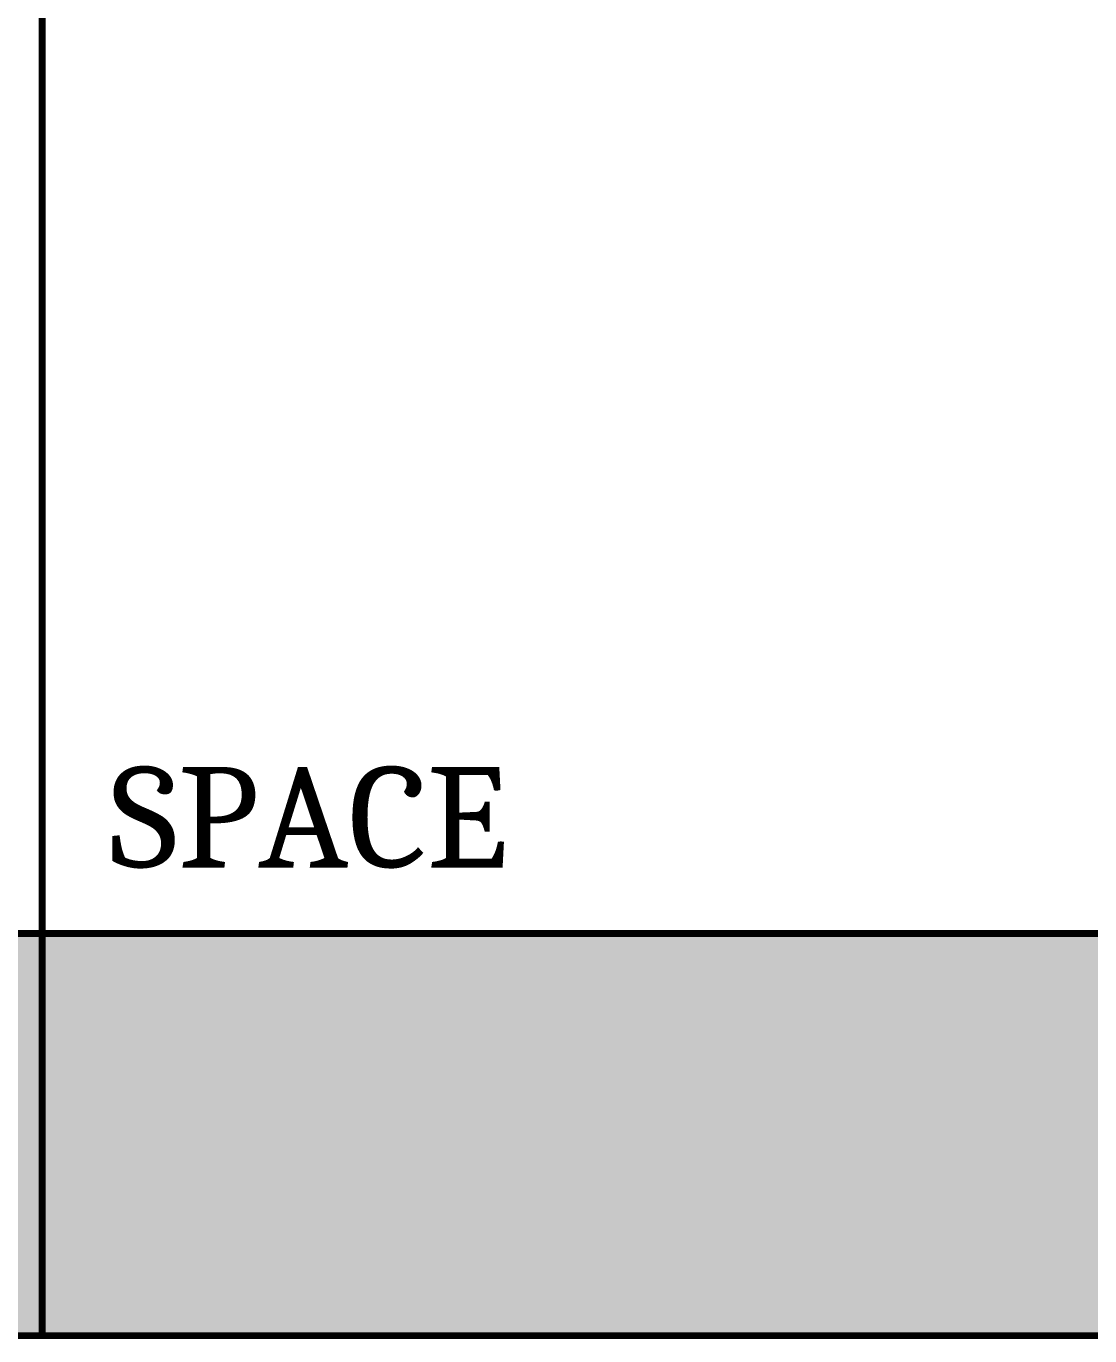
# Model space of a CAD drawing. Header units: millimetres. Extents: x -116965 to 323937, y 291661 to 566926.
# Drawn here: x -45035.8 to -44771.4, y 328239.9 to 328565.3 of the extents above; entities that cross this region are included whole.
import ezdxf
from ezdxf.enums import TextEntityAlignment as Align

# ---------------------------------------------------------------- set-up
doc = ezdxf.new("R2010")
doc.units = ezdxf.units.MM
doc.layers.get('0').update_dxf_attribs({"lineweight": 18})
doc.layers.add('C00-00-00', color=7, linetype='Continuous')
doc.layers.add('C34-3A-40', color=7, linetype='Continuous', true_color=0x343a40)
doc.layers.add('C62-64-69', color=7, linetype='Continuous', true_color=0x626469)
doc.styles.add('hwTech', font='Cambria.ttf')

msp = doc.modelspace()

# ---------------------------------------------------------------- hatches: boundary and pattern name
at = {"layer": 'C34-3A-40'}
h = msp.add_hatch(color=256, dxfattribs=at)
h.dxf.hatch_style = 2
h.paths.add_polyline_path([(-45231.764927, 328339.849361), (-45031.792843, 328339.849361), (-45031.792843, 328239.863317), (-45231.764927, 328239.863317)])
h = msp.add_hatch(color=256, dxfattribs=at)
h.dxf.hatch_style = 2
h.paths.add_polyline_path([(-45031.792843, 328339.849361), (-44331.890552, 328339.849361), (-44331.890552, 328239.863317), (-45031.792843, 328239.863317)])
at = {"layer": 'C62-64-69'}
h = msp.add_hatch(color=256, dxfattribs=at)
h.dxf.hatch_style = 2
h.paths.add_polyline_path([(-45031.792843, 328330.850618), (-44999.797308, 328330.850618), (-44999.797308, 328323.851592), (-45031.792843, 328323.851592)])
h = msp.add_hatch(color=256, dxfattribs=at)
h.dxf.hatch_style = 2
h.paths.add_polyline_path([(-44999.797308, 328330.850618), (-44967.801777, 328330.850618), (-44967.801777, 328323.851592), (-44999.797308, 328323.851592)])
h = msp.add_hatch(color=256, dxfattribs=at)
h.dxf.hatch_style = 2
h.paths.add_polyline_path([(-44999.797308, 328330.850618), (-44967.801777, 328330.850618), (-44967.801777, 328323.851592), (-44999.797308, 328323.851592)])
h = msp.add_hatch(color=256, dxfattribs=at)
h.dxf.hatch_style = 2
h.paths.add_polyline_path([(-44967.801777, 328330.850618), (-44935.806243, 328330.850618), (-44935.806243, 328323.851592), (-44967.801777, 328323.851592)])
h = msp.add_hatch(color=256, dxfattribs=at)
h.dxf.hatch_style = 2
h.paths.add_polyline_path([(-44967.801777, 328330.850618), (-44935.806243, 328330.850618), (-44935.806243, 328323.851592), (-44967.801777, 328323.851592)])
h = msp.add_hatch(color=256, dxfattribs=at)
h.dxf.hatch_style = 2
h.paths.add_polyline_path([(-44935.806243, 328330.850618), (-44903.810708, 328330.850618), (-44903.810708, 328323.851592), (-44935.806243, 328323.851592)])
h = msp.add_hatch(color=256, dxfattribs=at)
h.dxf.hatch_style = 2
h.paths.add_polyline_path([(-44903.810708, 328330.850618), (-44871.815177, 328330.850618), (-44871.815177, 328323.851592), (-44903.810708, 328323.851592)])
h = msp.add_hatch(color=256, dxfattribs=at)
h.dxf.hatch_style = 2
h.paths.add_polyline_path([(-44903.810708, 328330.850618), (-44871.815177, 328330.850618), (-44871.815177, 328323.851592), (-44903.810708, 328323.851592)])
h = msp.add_hatch(color=256, dxfattribs=at)
h.dxf.hatch_style = 2
h.paths.add_polyline_path([(-44871.815177, 328330.850618), (-44839.819643, 328330.850618), (-44839.819643, 328323.851592), (-44871.815177, 328323.851592)])
h = msp.add_hatch(color=256, dxfattribs=at)
h.dxf.hatch_style = 2
h.paths.add_polyline_path([(-44871.815177, 328330.850618), (-44839.819643, 328330.850618), (-44839.819643, 328323.851592), (-44871.815177, 328323.851592)])
h = msp.add_hatch(color=256, dxfattribs=at)
h.dxf.hatch_style = 2
h.paths.add_polyline_path([(-44839.819643, 328330.850618), (-44807.824108, 328330.850618), (-44807.824108, 328323.851592), (-44839.819643, 328323.851592)])
h = msp.add_hatch(color=256, dxfattribs=at)
h.dxf.hatch_style = 2
h.paths.add_polyline_path([(-44839.819643, 328330.850618), (-44807.824108, 328330.850618), (-44807.824108, 328323.851592), (-44839.819643, 328323.851592)])
h = msp.add_hatch(color=256, dxfattribs=at)
h.dxf.hatch_style = 2
h.paths.add_polyline_path([(-44807.824108, 328330.850618), (-44775.828577, 328330.850618), (-44775.828577, 328323.851592), (-44807.824108, 328323.851592)])
h = msp.add_hatch(color=256, dxfattribs=at)
h.dxf.hatch_style = 2
h.paths.add_polyline_path([(-44807.824108, 328330.850618), (-44775.828577, 328330.850618), (-44775.828577, 328323.851592), (-44807.824108, 328323.851592)])
h = msp.add_hatch(color=256, dxfattribs=at)
h.dxf.hatch_style = 2
h.paths.add_polyline_path([(-44775.828577, 328330.850618), (-44743.833043, 328330.850618), (-44743.833043, 328323.851592), (-44775.828577, 328323.851592)])
h = msp.add_hatch(color=256, dxfattribs=at)
h.dxf.hatch_style = 2
h.paths.add_polyline_path([(-45031.792843, 328323.851592), (-44999.797308, 328323.851592), (-44999.797308, 328321.851874), (-45031.792843, 328321.851874)])
h = msp.add_hatch(color=256, dxfattribs=at)
h.dxf.hatch_style = 2
h.paths.add_polyline_path([(-45031.792843, 328321.851874), (-44999.797308, 328321.851874), (-44999.797308, 328314.852848), (-45031.792843, 328314.852848)])
h = msp.add_hatch(color=256, dxfattribs=at)
h.dxf.hatch_style = 2
h.paths.add_polyline_path([(-44999.797308, 328323.851592), (-44967.801777, 328323.851592), (-44967.801777, 328321.851874), (-44999.797308, 328321.851874)])
h = msp.add_hatch(color=256, dxfattribs=at)
h.dxf.hatch_style = 2
h.paths.add_polyline_path([(-44999.797308, 328323.851592), (-44967.801777, 328323.851592), (-44967.801777, 328321.851874), (-44999.797308, 328321.851874)])
h = msp.add_hatch(color=256, dxfattribs=at)
h.dxf.hatch_style = 2
h.paths.add_polyline_path([(-44999.797308, 328321.851874), (-44967.801777, 328321.851874), (-44967.801777, 328314.852848), (-44999.797308, 328314.852848)])
h = msp.add_hatch(color=256, dxfattribs=at)
h.dxf.hatch_style = 2
h.paths.add_polyline_path([(-44999.797308, 328321.851874), (-44967.801777, 328321.851874), (-44967.801777, 328314.852848), (-44999.797308, 328314.852848)])
h = msp.add_hatch(color=256, dxfattribs=at)
h.dxf.hatch_style = 2
h.paths.add_polyline_path([(-44967.801777, 328323.851592), (-44935.806243, 328323.851592), (-44935.806243, 328321.851874), (-44967.801777, 328321.851874)])
h = msp.add_hatch(color=256, dxfattribs=at)
h.dxf.hatch_style = 2
h.paths.add_polyline_path([(-44967.801777, 328323.851592), (-44935.806243, 328323.851592), (-44935.806243, 328321.851874), (-44967.801777, 328321.851874)])
h = msp.add_hatch(color=256, dxfattribs=at)
h.dxf.hatch_style = 2
h.paths.add_polyline_path([(-44967.801777, 328321.851874), (-44935.806243, 328321.851874), (-44935.806243, 328314.852848), (-44967.801777, 328314.852848)])
h = msp.add_hatch(color=256, dxfattribs=at)
h.dxf.hatch_style = 2
h.paths.add_polyline_path([(-44967.801777, 328321.851874), (-44935.806243, 328321.851874), (-44935.806243, 328314.852848), (-44967.801777, 328314.852848)])
h = msp.add_hatch(color=256, dxfattribs=at)
h.dxf.hatch_style = 2
h.paths.add_polyline_path([(-44935.806243, 328323.851592), (-44903.810708, 328323.851592), (-44903.810708, 328321.851874), (-44935.806243, 328321.851874)])
h = msp.add_hatch(color=256, dxfattribs=at)
h.dxf.hatch_style = 2
h.paths.add_polyline_path([(-44935.806243, 328321.851874), (-44903.810708, 328321.851874), (-44903.810708, 328314.852848), (-44935.806243, 328314.852848)])
h = msp.add_hatch(color=256, dxfattribs=at)
h.dxf.hatch_style = 2
h.paths.add_polyline_path([(-44903.810708, 328323.851592), (-44871.815177, 328323.851592), (-44871.815177, 328321.851874), (-44903.810708, 328321.851874)])
h = msp.add_hatch(color=256, dxfattribs=at)
h.dxf.hatch_style = 2
h.paths.add_polyline_path([(-44903.810708, 328323.851592), (-44871.815177, 328323.851592), (-44871.815177, 328321.851874), (-44903.810708, 328321.851874)])
h = msp.add_hatch(color=256, dxfattribs=at)
h.dxf.hatch_style = 2
h.paths.add_polyline_path([(-44903.810708, 328321.851874), (-44871.815177, 328321.851874), (-44871.815177, 328314.852848), (-44903.810708, 328314.852848)])
h = msp.add_hatch(color=256, dxfattribs=at)
h.dxf.hatch_style = 2
h.paths.add_polyline_path([(-44903.810708, 328321.851874), (-44871.815177, 328321.851874), (-44871.815177, 328314.852848), (-44903.810708, 328314.852848)])
h = msp.add_hatch(color=256, dxfattribs=at)
h.dxf.hatch_style = 2
h.paths.add_polyline_path([(-44871.815177, 328323.851592), (-44839.819643, 328323.851592), (-44839.819643, 328321.851874), (-44871.815177, 328321.851874)])
h = msp.add_hatch(color=256, dxfattribs=at)
h.dxf.hatch_style = 2
h.paths.add_polyline_path([(-44871.815177, 328323.851592), (-44839.819643, 328323.851592), (-44839.819643, 328321.851874), (-44871.815177, 328321.851874)])
h = msp.add_hatch(color=256, dxfattribs=at)
h.dxf.hatch_style = 2
h.paths.add_polyline_path([(-44871.815177, 328321.851874), (-44839.819643, 328321.851874), (-44839.819643, 328314.852848), (-44871.815177, 328314.852848)])
h = msp.add_hatch(color=256, dxfattribs=at)
h.dxf.hatch_style = 2
h.paths.add_polyline_path([(-44871.815177, 328321.851874), (-44839.819643, 328321.851874), (-44839.819643, 328314.852848), (-44871.815177, 328314.852848)])
h = msp.add_hatch(color=256, dxfattribs=at)
h.dxf.hatch_style = 2
h.paths.add_polyline_path([(-44839.819643, 328323.851592), (-44807.824108, 328323.851592), (-44807.824108, 328321.851874), (-44839.819643, 328321.851874)])
h = msp.add_hatch(color=256, dxfattribs=at)
h.dxf.hatch_style = 2
h.paths.add_polyline_path([(-44839.819643, 328323.851592), (-44807.824108, 328323.851592), (-44807.824108, 328321.851874), (-44839.819643, 328321.851874)])
h = msp.add_hatch(color=256, dxfattribs=at)
h.dxf.hatch_style = 2
h.paths.add_polyline_path([(-44839.819643, 328321.851874), (-44807.824108, 328321.851874), (-44807.824108, 328314.852848), (-44839.819643, 328314.852848)])
h = msp.add_hatch(color=256, dxfattribs=at)
h.dxf.hatch_style = 2
h.paths.add_polyline_path([(-44839.819643, 328321.851874), (-44807.824108, 328321.851874), (-44807.824108, 328314.852848), (-44839.819643, 328314.852848)])
h = msp.add_hatch(color=256, dxfattribs=at)
h.dxf.hatch_style = 2
h.paths.add_polyline_path([(-44807.824108, 328323.851592), (-44775.828577, 328323.851592), (-44775.828577, 328321.851874), (-44807.824108, 328321.851874)])
h = msp.add_hatch(color=256, dxfattribs=at)
h.dxf.hatch_style = 2
h.paths.add_polyline_path([(-44807.824108, 328323.851592), (-44775.828577, 328323.851592), (-44775.828577, 328321.851874), (-44807.824108, 328321.851874)])
h = msp.add_hatch(color=256, dxfattribs=at)
h.dxf.hatch_style = 2
h.paths.add_polyline_path([(-44807.824108, 328321.851874), (-44775.828577, 328321.851874), (-44775.828577, 328314.852848), (-44807.824108, 328314.852848)])
h = msp.add_hatch(color=256, dxfattribs=at)
h.dxf.hatch_style = 2
h.paths.add_polyline_path([(-44807.824108, 328321.851874), (-44775.828577, 328321.851874), (-44775.828577, 328314.852848), (-44807.824108, 328314.852848)])
h = msp.add_hatch(color=256, dxfattribs=at)
h.dxf.hatch_style = 2
h.paths.add_polyline_path([(-44775.828577, 328323.851592), (-44743.833043, 328323.851592), (-44743.833043, 328321.851874), (-44775.828577, 328321.851874)])
h = msp.add_hatch(color=256, dxfattribs=at)
h.dxf.hatch_style = 2
h.paths.add_polyline_path([(-44775.828577, 328321.851874), (-44743.833043, 328321.851874), (-44743.833043, 328314.852848), (-44775.828577, 328314.852848)])
h = msp.add_hatch(color=256, dxfattribs=at)
h.dxf.hatch_style = 2
h.paths.add_polyline_path([(-45031.792843, 328314.852848), (-44999.797308, 328314.852848), (-44999.797308, 328312.85313), (-45031.792843, 328312.85313)])
h = msp.add_hatch(color=256, dxfattribs=at)
h.dxf.hatch_style = 2
h.paths.add_polyline_path([(-45031.792843, 328312.85313), (-44999.797308, 328312.85313), (-44999.797308, 328305.854105), (-45031.792843, 328305.854105)])
h = msp.add_hatch(color=256, dxfattribs=at)
h.dxf.hatch_style = 2
h.paths.add_polyline_path([(-44999.797308, 328314.852848), (-44967.801777, 328314.852848), (-44967.801777, 328312.85313), (-44999.797308, 328312.85313)])
h = msp.add_hatch(color=256, dxfattribs=at)
h.dxf.hatch_style = 2
h.paths.add_polyline_path([(-44999.797308, 328314.852848), (-44967.801777, 328314.852848), (-44967.801777, 328312.85313), (-44999.797308, 328312.85313)])
h = msp.add_hatch(color=256, dxfattribs=at)
h.dxf.hatch_style = 2
h.paths.add_polyline_path([(-44999.797308, 328312.85313), (-44967.801777, 328312.85313), (-44967.801777, 328305.854105), (-44999.797308, 328305.854105)])
h = msp.add_hatch(color=256, dxfattribs=at)
h.dxf.hatch_style = 2
h.paths.add_polyline_path([(-44999.797308, 328312.85313), (-44967.801777, 328312.85313), (-44967.801777, 328305.854105), (-44999.797308, 328305.854105)])
h = msp.add_hatch(color=256, dxfattribs=at)
h.dxf.hatch_style = 2
h.paths.add_polyline_path([(-44967.801777, 328314.852848), (-44935.806243, 328314.852848), (-44935.806243, 328312.85313), (-44967.801777, 328312.85313)])
h = msp.add_hatch(color=256, dxfattribs=at)
h.dxf.hatch_style = 2
h.paths.add_polyline_path([(-44967.801777, 328314.852848), (-44935.806243, 328314.852848), (-44935.806243, 328312.85313), (-44967.801777, 328312.85313)])
h = msp.add_hatch(color=256, dxfattribs=at)
h.dxf.hatch_style = 2
h.paths.add_polyline_path([(-44967.801777, 328312.85313), (-44935.806243, 328312.85313), (-44935.806243, 328305.854105), (-44967.801777, 328305.854105)])
h = msp.add_hatch(color=256, dxfattribs=at)
h.dxf.hatch_style = 2
h.paths.add_polyline_path([(-44967.801777, 328312.85313), (-44935.806243, 328312.85313), (-44935.806243, 328305.854105), (-44967.801777, 328305.854105)])
h = msp.add_hatch(color=256, dxfattribs=at)
h.dxf.hatch_style = 2
h.paths.add_polyline_path([(-44935.806243, 328314.852848), (-44903.810708, 328314.852848), (-44903.810708, 328312.85313), (-44935.806243, 328312.85313)])
h = msp.add_hatch(color=256, dxfattribs=at)
h.dxf.hatch_style = 2
h.paths.add_polyline_path([(-44935.806243, 328312.85313), (-44903.810708, 328312.85313), (-44903.810708, 328305.854105), (-44935.806243, 328305.854105)])
h = msp.add_hatch(color=256, dxfattribs=at)
h.dxf.hatch_style = 2
h.paths.add_polyline_path([(-44903.810708, 328314.852848), (-44871.815177, 328314.852848), (-44871.815177, 328312.85313), (-44903.810708, 328312.85313)])
h = msp.add_hatch(color=256, dxfattribs=at)
h.dxf.hatch_style = 2
h.paths.add_polyline_path([(-44903.810708, 328314.852848), (-44871.815177, 328314.852848), (-44871.815177, 328312.85313), (-44903.810708, 328312.85313)])
h = msp.add_hatch(color=256, dxfattribs=at)
h.dxf.hatch_style = 2
h.paths.add_polyline_path([(-44903.810708, 328312.85313), (-44871.815177, 328312.85313), (-44871.815177, 328305.854105), (-44903.810708, 328305.854105)])
h = msp.add_hatch(color=256, dxfattribs=at)
h.dxf.hatch_style = 2
h.paths.add_polyline_path([(-44903.810708, 328312.85313), (-44871.815177, 328312.85313), (-44871.815177, 328305.854105), (-44903.810708, 328305.854105)])
h = msp.add_hatch(color=256, dxfattribs=at)
h.dxf.hatch_style = 2
h.paths.add_polyline_path([(-44871.815177, 328314.852848), (-44839.819643, 328314.852848), (-44839.819643, 328312.85313), (-44871.815177, 328312.85313)])
h = msp.add_hatch(color=256, dxfattribs=at)
h.dxf.hatch_style = 2
h.paths.add_polyline_path([(-44871.815177, 328314.852848), (-44839.819643, 328314.852848), (-44839.819643, 328312.85313), (-44871.815177, 328312.85313)])
h = msp.add_hatch(color=256, dxfattribs=at)
h.dxf.hatch_style = 2
h.paths.add_polyline_path([(-44871.815177, 328312.85313), (-44839.819643, 328312.85313), (-44839.819643, 328305.854105), (-44871.815177, 328305.854105)])
h = msp.add_hatch(color=256, dxfattribs=at)
h.dxf.hatch_style = 2
h.paths.add_polyline_path([(-44871.815177, 328312.85313), (-44839.819643, 328312.85313), (-44839.819643, 328305.854105), (-44871.815177, 328305.854105)])
h = msp.add_hatch(color=256, dxfattribs=at)
h.dxf.hatch_style = 2
h.paths.add_polyline_path([(-44839.819643, 328314.852848), (-44807.824108, 328314.852848), (-44807.824108, 328312.85313), (-44839.819643, 328312.85313)])
h = msp.add_hatch(color=256, dxfattribs=at)
h.dxf.hatch_style = 2
h.paths.add_polyline_path([(-44839.819643, 328314.852848), (-44807.824108, 328314.852848), (-44807.824108, 328312.85313), (-44839.819643, 328312.85313)])
h = msp.add_hatch(color=256, dxfattribs=at)
h.dxf.hatch_style = 2
h.paths.add_polyline_path([(-44839.819643, 328312.85313), (-44807.824108, 328312.85313), (-44807.824108, 328305.854105), (-44839.819643, 328305.854105)])
h = msp.add_hatch(color=256, dxfattribs=at)
h.dxf.hatch_style = 2
h.paths.add_polyline_path([(-44839.819643, 328312.85313), (-44807.824108, 328312.85313), (-44807.824108, 328305.854105), (-44839.819643, 328305.854105)])
h = msp.add_hatch(color=256, dxfattribs=at)
h.dxf.hatch_style = 2
h.paths.add_polyline_path([(-44807.824108, 328314.852848), (-44775.828577, 328314.852848), (-44775.828577, 328312.85313), (-44807.824108, 328312.85313)])
h = msp.add_hatch(color=256, dxfattribs=at)
h.dxf.hatch_style = 2
h.paths.add_polyline_path([(-44807.824108, 328314.852848), (-44775.828577, 328314.852848), (-44775.828577, 328312.85313), (-44807.824108, 328312.85313)])
h = msp.add_hatch(color=256, dxfattribs=at)
h.dxf.hatch_style = 2
h.paths.add_polyline_path([(-44807.824108, 328312.85313), (-44775.828577, 328312.85313), (-44775.828577, 328305.854105), (-44807.824108, 328305.854105)])
h = msp.add_hatch(color=256, dxfattribs=at)
h.dxf.hatch_style = 2
h.paths.add_polyline_path([(-44807.824108, 328312.85313), (-44775.828577, 328312.85313), (-44775.828577, 328305.854105), (-44807.824108, 328305.854105)])
h = msp.add_hatch(color=256, dxfattribs=at)
h.dxf.hatch_style = 2
h.paths.add_polyline_path([(-44775.828577, 328314.852848), (-44743.833043, 328314.852848), (-44743.833043, 328312.85313), (-44775.828577, 328312.85313)])
h = msp.add_hatch(color=256, dxfattribs=at)
h.dxf.hatch_style = 2
h.paths.add_polyline_path([(-44775.828577, 328312.85313), (-44743.833043, 328312.85313), (-44743.833043, 328305.854105), (-44775.828577, 328305.854105)])
h = msp.add_hatch(color=256, dxfattribs=at)
h.dxf.hatch_style = 2
h.paths.add_polyline_path([(-45031.792843, 328305.854105), (-44999.797308, 328305.854105), (-44999.797308, 328303.854386), (-45031.792843, 328303.854386)])
h = msp.add_hatch(color=256, dxfattribs=at)
h.dxf.hatch_style = 2
h.paths.add_polyline_path([(-44999.797308, 328305.854105), (-44967.801777, 328305.854105), (-44967.801777, 328303.854386), (-44999.797308, 328303.854386)])
h = msp.add_hatch(color=256, dxfattribs=at)
h.dxf.hatch_style = 2
h.paths.add_polyline_path([(-44999.797308, 328305.854105), (-44967.801777, 328305.854105), (-44967.801777, 328303.854386), (-44999.797308, 328303.854386)])
h = msp.add_hatch(color=256, dxfattribs=at)
h.dxf.hatch_style = 2
h.paths.add_polyline_path([(-44967.801777, 328305.854105), (-44935.806243, 328305.854105), (-44935.806243, 328303.854386), (-44967.801777, 328303.854386)])
h = msp.add_hatch(color=256, dxfattribs=at)
h.dxf.hatch_style = 2
h.paths.add_polyline_path([(-44967.801777, 328305.854105), (-44935.806243, 328305.854105), (-44935.806243, 328303.854386), (-44967.801777, 328303.854386)])
h = msp.add_hatch(color=256, dxfattribs=at)
h.dxf.hatch_style = 2
h.paths.add_polyline_path([(-44935.806243, 328305.854105), (-44903.810708, 328305.854105), (-44903.810708, 328303.854386), (-44935.806243, 328303.854386)])
h = msp.add_hatch(color=256, dxfattribs=at)
h.dxf.hatch_style = 2
h.paths.add_polyline_path([(-44903.810708, 328305.854105), (-44871.815177, 328305.854105), (-44871.815177, 328303.854386), (-44903.810708, 328303.854386)])
h = msp.add_hatch(color=256, dxfattribs=at)
h.dxf.hatch_style = 2
h.paths.add_polyline_path([(-44903.810708, 328305.854105), (-44871.815177, 328305.854105), (-44871.815177, 328303.854386), (-44903.810708, 328303.854386)])
h = msp.add_hatch(color=256, dxfattribs=at)
h.dxf.hatch_style = 2
h.paths.add_polyline_path([(-44871.815177, 328305.854105), (-44839.819643, 328305.854105), (-44839.819643, 328303.854386), (-44871.815177, 328303.854386)])
h = msp.add_hatch(color=256, dxfattribs=at)
h.dxf.hatch_style = 2
h.paths.add_polyline_path([(-44871.815177, 328305.854105), (-44839.819643, 328305.854105), (-44839.819643, 328303.854386), (-44871.815177, 328303.854386)])
h = msp.add_hatch(color=256, dxfattribs=at)
h.dxf.hatch_style = 2
h.paths.add_polyline_path([(-44839.819643, 328305.854105), (-44807.824108, 328305.854105), (-44807.824108, 328303.854386), (-44839.819643, 328303.854386)])
h = msp.add_hatch(color=256, dxfattribs=at)
h.dxf.hatch_style = 2
h.paths.add_polyline_path([(-44839.819643, 328305.854105), (-44807.824108, 328305.854105), (-44807.824108, 328303.854386), (-44839.819643, 328303.854386)])
h = msp.add_hatch(color=256, dxfattribs=at)
h.dxf.hatch_style = 2
h.paths.add_polyline_path([(-44807.824108, 328305.854105), (-44775.828577, 328305.854105), (-44775.828577, 328303.854386), (-44807.824108, 328303.854386)])
h = msp.add_hatch(color=256, dxfattribs=at)
h.dxf.hatch_style = 2
h.paths.add_polyline_path([(-44807.824108, 328305.854105), (-44775.828577, 328305.854105), (-44775.828577, 328303.854386), (-44807.824108, 328303.854386)])
h = msp.add_hatch(color=256, dxfattribs=at)
h.dxf.hatch_style = 2
h.paths.add_polyline_path([(-44775.828577, 328305.854105), (-44743.833043, 328305.854105), (-44743.833043, 328303.854386), (-44775.828577, 328303.854386)])
h = msp.add_hatch(color=256, dxfattribs=at)
h.dxf.hatch_style = 2
h.paths.add_polyline_path([(-45031.792843, 328303.854386), (-44999.797308, 328303.854386), (-44999.797308, 328296.855361), (-45031.792843, 328296.855361)])
h = msp.add_hatch(color=256, dxfattribs=at)
h.dxf.hatch_style = 2
h.paths.add_polyline_path([(-44999.797308, 328303.854386), (-44967.801777, 328303.854386), (-44967.801777, 328296.855361), (-44999.797308, 328296.855361)])
h = msp.add_hatch(color=256, dxfattribs=at)
h.dxf.hatch_style = 2
h.paths.add_polyline_path([(-44999.797308, 328303.854386), (-44967.801777, 328303.854386), (-44967.801777, 328296.855361), (-44999.797308, 328296.855361)])
h = msp.add_hatch(color=256, dxfattribs=at)
h.dxf.hatch_style = 2
h.paths.add_polyline_path([(-44967.801777, 328303.854386), (-44935.806243, 328303.854386), (-44935.806243, 328296.855361), (-44967.801777, 328296.855361)])
h = msp.add_hatch(color=256, dxfattribs=at)
h.dxf.hatch_style = 2
h.paths.add_polyline_path([(-44967.801777, 328303.854386), (-44935.806243, 328303.854386), (-44935.806243, 328296.855361), (-44967.801777, 328296.855361)])
h = msp.add_hatch(color=256, dxfattribs=at)
h.dxf.hatch_style = 2
h.paths.add_polyline_path([(-44935.806243, 328303.854386), (-44903.810708, 328303.854386), (-44903.810708, 328296.855361), (-44935.806243, 328296.855361)])
h = msp.add_hatch(color=256, dxfattribs=at)
h.dxf.hatch_style = 2
h.paths.add_polyline_path([(-44903.810708, 328303.854386), (-44871.815177, 328303.854386), (-44871.815177, 328296.855361), (-44903.810708, 328296.855361)])
h = msp.add_hatch(color=256, dxfattribs=at)
h.dxf.hatch_style = 2
h.paths.add_polyline_path([(-44903.810708, 328303.854386), (-44871.815177, 328303.854386), (-44871.815177, 328296.855361), (-44903.810708, 328296.855361)])
h = msp.add_hatch(color=256, dxfattribs=at)
h.dxf.hatch_style = 2
h.paths.add_polyline_path([(-44871.815177, 328303.854386), (-44839.819643, 328303.854386), (-44839.819643, 328296.855361), (-44871.815177, 328296.855361)])
h = msp.add_hatch(color=256, dxfattribs=at)
h.dxf.hatch_style = 2
h.paths.add_polyline_path([(-44871.815177, 328303.854386), (-44839.819643, 328303.854386), (-44839.819643, 328296.855361), (-44871.815177, 328296.855361)])
h = msp.add_hatch(color=256, dxfattribs=at)
h.dxf.hatch_style = 2
h.paths.add_polyline_path([(-44839.819643, 328303.854386), (-44807.824108, 328303.854386), (-44807.824108, 328296.855361), (-44839.819643, 328296.855361)])
h = msp.add_hatch(color=256, dxfattribs=at)
h.dxf.hatch_style = 2
h.paths.add_polyline_path([(-44839.819643, 328303.854386), (-44807.824108, 328303.854386), (-44807.824108, 328296.855361), (-44839.819643, 328296.855361)])
h = msp.add_hatch(color=256, dxfattribs=at)
h.dxf.hatch_style = 2
h.paths.add_polyline_path([(-44807.824108, 328303.854386), (-44775.828577, 328303.854386), (-44775.828577, 328296.855361), (-44807.824108, 328296.855361)])
h = msp.add_hatch(color=256, dxfattribs=at)
h.dxf.hatch_style = 2
h.paths.add_polyline_path([(-44807.824108, 328303.854386), (-44775.828577, 328303.854386), (-44775.828577, 328296.855361), (-44807.824108, 328296.855361)])
h = msp.add_hatch(color=256, dxfattribs=at)
h.dxf.hatch_style = 2
h.paths.add_polyline_path([(-44775.828577, 328303.854386), (-44743.833043, 328303.854386), (-44743.833043, 328296.855361), (-44775.828577, 328296.855361)])
h = msp.add_hatch(color=256, dxfattribs=at)
h.dxf.hatch_style = 2
h.paths.add_polyline_path([(-45031.792843, 328296.855361), (-44999.797308, 328296.855361), (-44999.797308, 328294.855643), (-45031.792843, 328294.855643)])
h = msp.add_hatch(color=256, dxfattribs=at)
h.dxf.hatch_style = 2
h.paths.add_polyline_path([(-44999.797308, 328296.855361), (-44967.801777, 328296.855361), (-44967.801777, 328294.855643), (-44999.797308, 328294.855643)])
h = msp.add_hatch(color=256, dxfattribs=at)
h.dxf.hatch_style = 2
h.paths.add_polyline_path([(-44999.797308, 328296.855361), (-44967.801777, 328296.855361), (-44967.801777, 328294.855643), (-44999.797308, 328294.855643)])
h = msp.add_hatch(color=256, dxfattribs=at)
h.dxf.hatch_style = 2
h.paths.add_polyline_path([(-44967.801777, 328296.855361), (-44935.806243, 328296.855361), (-44935.806243, 328294.855643), (-44967.801777, 328294.855643)])
h = msp.add_hatch(color=256, dxfattribs=at)
h.dxf.hatch_style = 2
h.paths.add_polyline_path([(-44967.801777, 328296.855361), (-44935.806243, 328296.855361), (-44935.806243, 328294.855643), (-44967.801777, 328294.855643)])
h = msp.add_hatch(color=256, dxfattribs=at)
h.dxf.hatch_style = 2
h.paths.add_polyline_path([(-44935.806243, 328296.855361), (-44903.810708, 328296.855361), (-44903.810708, 328294.855643), (-44935.806243, 328294.855643)])
h = msp.add_hatch(color=256, dxfattribs=at)
h.dxf.hatch_style = 2
h.paths.add_polyline_path([(-44903.810708, 328296.855361), (-44871.815177, 328296.855361), (-44871.815177, 328294.855643), (-44903.810708, 328294.855643)])
h = msp.add_hatch(color=256, dxfattribs=at)
h.dxf.hatch_style = 2
h.paths.add_polyline_path([(-44903.810708, 328296.855361), (-44871.815177, 328296.855361), (-44871.815177, 328294.855643), (-44903.810708, 328294.855643)])
h = msp.add_hatch(color=256, dxfattribs=at)
h.dxf.hatch_style = 2
h.paths.add_polyline_path([(-44871.815177, 328296.855361), (-44839.819643, 328296.855361), (-44839.819643, 328294.855643), (-44871.815177, 328294.855643)])
h = msp.add_hatch(color=256, dxfattribs=at)
h.dxf.hatch_style = 2
h.paths.add_polyline_path([(-44871.815177, 328296.855361), (-44839.819643, 328296.855361), (-44839.819643, 328294.855643), (-44871.815177, 328294.855643)])
h = msp.add_hatch(color=256, dxfattribs=at)
h.dxf.hatch_style = 2
h.paths.add_polyline_path([(-44839.819643, 328296.855361), (-44807.824108, 328296.855361), (-44807.824108, 328294.855643), (-44839.819643, 328294.855643)])
h = msp.add_hatch(color=256, dxfattribs=at)
h.dxf.hatch_style = 2
h.paths.add_polyline_path([(-44839.819643, 328296.855361), (-44807.824108, 328296.855361), (-44807.824108, 328294.855643), (-44839.819643, 328294.855643)])
h = msp.add_hatch(color=256, dxfattribs=at)
h.dxf.hatch_style = 2
h.paths.add_polyline_path([(-44807.824108, 328296.855361), (-44775.828577, 328296.855361), (-44775.828577, 328294.855643), (-44807.824108, 328294.855643)])
h = msp.add_hatch(color=256, dxfattribs=at)
h.dxf.hatch_style = 2
h.paths.add_polyline_path([(-44807.824108, 328296.855361), (-44775.828577, 328296.855361), (-44775.828577, 328294.855643), (-44807.824108, 328294.855643)])
h = msp.add_hatch(color=256, dxfattribs=at)
h.dxf.hatch_style = 2
h.paths.add_polyline_path([(-44775.828577, 328296.855361), (-44743.833043, 328296.855361), (-44743.833043, 328294.855643), (-44775.828577, 328294.855643)])
h = msp.add_hatch(color=256, dxfattribs=at)
h.dxf.hatch_style = 2
h.paths.add_polyline_path([(-45031.792843, 328294.855643), (-44999.797308, 328294.855643), (-44999.797308, 328287.856617), (-45031.792843, 328287.856617)])
h = msp.add_hatch(color=256, dxfattribs=at)
h.dxf.hatch_style = 2
h.paths.add_polyline_path([(-44999.797308, 328294.855643), (-44967.801777, 328294.855643), (-44967.801777, 328287.856617), (-44999.797308, 328287.856617)])
h = msp.add_hatch(color=256, dxfattribs=at)
h.dxf.hatch_style = 2
h.paths.add_polyline_path([(-44999.797308, 328294.855643), (-44967.801777, 328294.855643), (-44967.801777, 328287.856617), (-44999.797308, 328287.856617)])
h = msp.add_hatch(color=256, dxfattribs=at)
h.dxf.hatch_style = 2
h.paths.add_polyline_path([(-44967.801777, 328294.855643), (-44935.806243, 328294.855643), (-44935.806243, 328287.856617), (-44967.801777, 328287.856617)])
h = msp.add_hatch(color=256, dxfattribs=at)
h.dxf.hatch_style = 2
h.paths.add_polyline_path([(-44967.801777, 328294.855643), (-44935.806243, 328294.855643), (-44935.806243, 328287.856617), (-44967.801777, 328287.856617)])
h = msp.add_hatch(color=256, dxfattribs=at)
h.dxf.hatch_style = 2
h.paths.add_polyline_path([(-44935.806243, 328294.855643), (-44903.810708, 328294.855643), (-44903.810708, 328287.856617), (-44935.806243, 328287.856617)])
h = msp.add_hatch(color=256, dxfattribs=at)
h.dxf.hatch_style = 2
h.paths.add_polyline_path([(-44903.810708, 328294.855643), (-44871.815177, 328294.855643), (-44871.815177, 328287.856617), (-44903.810708, 328287.856617)])
h = msp.add_hatch(color=256, dxfattribs=at)
h.dxf.hatch_style = 2
h.paths.add_polyline_path([(-44903.810708, 328294.855643), (-44871.815177, 328294.855643), (-44871.815177, 328287.856617), (-44903.810708, 328287.856617)])
h = msp.add_hatch(color=256, dxfattribs=at)
h.dxf.hatch_style = 2
h.paths.add_polyline_path([(-44871.815177, 328294.855643), (-44839.819643, 328294.855643), (-44839.819643, 328287.856617), (-44871.815177, 328287.856617)])
h = msp.add_hatch(color=256, dxfattribs=at)
h.dxf.hatch_style = 2
h.paths.add_polyline_path([(-44871.815177, 328294.855643), (-44839.819643, 328294.855643), (-44839.819643, 328287.856617), (-44871.815177, 328287.856617)])
h = msp.add_hatch(color=256, dxfattribs=at)
h.dxf.hatch_style = 2
h.paths.add_polyline_path([(-44839.819643, 328294.855643), (-44807.824108, 328294.855643), (-44807.824108, 328287.856617), (-44839.819643, 328287.856617)])
h = msp.add_hatch(color=256, dxfattribs=at)
h.dxf.hatch_style = 2
h.paths.add_polyline_path([(-44839.819643, 328294.855643), (-44807.824108, 328294.855643), (-44807.824108, 328287.856617), (-44839.819643, 328287.856617)])
h = msp.add_hatch(color=256, dxfattribs=at)
h.dxf.hatch_style = 2
h.paths.add_polyline_path([(-44807.824108, 328294.855643), (-44775.828577, 328294.855643), (-44775.828577, 328287.856617), (-44807.824108, 328287.856617)])
h = msp.add_hatch(color=256, dxfattribs=at)
h.dxf.hatch_style = 2
h.paths.add_polyline_path([(-44807.824108, 328294.855643), (-44775.828577, 328294.855643), (-44775.828577, 328287.856617), (-44807.824108, 328287.856617)])
h = msp.add_hatch(color=256, dxfattribs=at)
h.dxf.hatch_style = 2
h.paths.add_polyline_path([(-44775.828577, 328294.855643), (-44743.833043, 328294.855643), (-44743.833043, 328287.856617), (-44775.828577, 328287.856617)])
h = msp.add_hatch(color=256, dxfattribs=at)
h.dxf.hatch_style = 2
h.paths.add_polyline_path([(-45031.792843, 328287.856617), (-44999.797308, 328287.856617), (-44999.797308, 328285.856899), (-45031.792843, 328285.856899)])
h = msp.add_hatch(color=256, dxfattribs=at)
h.dxf.hatch_style = 2
h.paths.add_polyline_path([(-44999.797308, 328287.856617), (-44967.801777, 328287.856617), (-44967.801777, 328285.856899), (-44999.797308, 328285.856899)])
h = msp.add_hatch(color=256, dxfattribs=at)
h.dxf.hatch_style = 2
h.paths.add_polyline_path([(-44999.797308, 328287.856617), (-44967.801777, 328287.856617), (-44967.801777, 328285.856899), (-44999.797308, 328285.856899)])
h = msp.add_hatch(color=256, dxfattribs=at)
h.dxf.hatch_style = 2
h.paths.add_polyline_path([(-44967.801777, 328287.856617), (-44935.806243, 328287.856617), (-44935.806243, 328285.856899), (-44967.801777, 328285.856899)])
h = msp.add_hatch(color=256, dxfattribs=at)
h.dxf.hatch_style = 2
h.paths.add_polyline_path([(-44967.801777, 328287.856617), (-44935.806243, 328287.856617), (-44935.806243, 328285.856899), (-44967.801777, 328285.856899)])
h = msp.add_hatch(color=256, dxfattribs=at)
h.dxf.hatch_style = 2
h.paths.add_polyline_path([(-44935.806243, 328287.856617), (-44903.810708, 328287.856617), (-44903.810708, 328285.856899), (-44935.806243, 328285.856899)])
h = msp.add_hatch(color=256, dxfattribs=at)
h.dxf.hatch_style = 2
h.paths.add_polyline_path([(-44903.810708, 328287.856617), (-44871.815177, 328287.856617), (-44871.815177, 328285.856899), (-44903.810708, 328285.856899)])
h = msp.add_hatch(color=256, dxfattribs=at)
h.dxf.hatch_style = 2
h.paths.add_polyline_path([(-44903.810708, 328287.856617), (-44871.815177, 328287.856617), (-44871.815177, 328285.856899), (-44903.810708, 328285.856899)])
h = msp.add_hatch(color=256, dxfattribs=at)
h.dxf.hatch_style = 2
h.paths.add_polyline_path([(-44871.815177, 328287.856617), (-44839.819643, 328287.856617), (-44839.819643, 328285.856899), (-44871.815177, 328285.856899)])
h = msp.add_hatch(color=256, dxfattribs=at)
h.dxf.hatch_style = 2
h.paths.add_polyline_path([(-44871.815177, 328287.856617), (-44839.819643, 328287.856617), (-44839.819643, 328285.856899), (-44871.815177, 328285.856899)])
h = msp.add_hatch(color=256, dxfattribs=at)
h.dxf.hatch_style = 2
h.paths.add_polyline_path([(-44839.819643, 328287.856617), (-44807.824108, 328287.856617), (-44807.824108, 328285.856899), (-44839.819643, 328285.856899)])
h = msp.add_hatch(color=256, dxfattribs=at)
h.dxf.hatch_style = 2
h.paths.add_polyline_path([(-44839.819643, 328287.856617), (-44807.824108, 328287.856617), (-44807.824108, 328285.856899), (-44839.819643, 328285.856899)])
h = msp.add_hatch(color=256, dxfattribs=at)
h.dxf.hatch_style = 2
h.paths.add_polyline_path([(-44807.824108, 328287.856617), (-44775.828577, 328287.856617), (-44775.828577, 328285.856899), (-44807.824108, 328285.856899)])
h = msp.add_hatch(color=256, dxfattribs=at)
h.dxf.hatch_style = 2
h.paths.add_polyline_path([(-44807.824108, 328287.856617), (-44775.828577, 328287.856617), (-44775.828577, 328285.856899), (-44807.824108, 328285.856899)])
h = msp.add_hatch(color=256, dxfattribs=at)
h.dxf.hatch_style = 2
h.paths.add_polyline_path([(-44775.828577, 328287.856617), (-44743.833043, 328287.856617), (-44743.833043, 328285.856899), (-44775.828577, 328285.856899)])

# ---------------------------------------------------------------- linework, layer by layer
at = {"layer": 'C00-00-00', "lineweight": 211}
for points in [[(-45031.792843, 330439.556236), (-44331.890552, 330439.556236), (-44331.890552, 328239.863317), (-45031.792843, 328239.863317)], [(-45231.764927, 328339.849361), (-45031.792843, 328339.849361), (-45031.792843, 328239.863317), (-45231.764927, 328239.863317)], [(-45031.792843, 328339.849361), (-44331.890552, 328339.849361), (-44331.890552, 328239.863317), (-45031.792843, 328239.863317)]]:
    msp.add_lwpolyline(points, close=True, dxfattribs=at)
at = {"layer": 'C00-00-00', "lineweight": 100}
for points in [[(-45231.764927, 330339.570192), (-45031.792843, 330339.570192), (-45031.792843, 328339.849361), (-45231.764927, 328339.849361)], [(-45031.792843, 328639.807486), (-44331.890552, 328639.807486), (-44331.890552, 328339.849361), (-45031.792843, 328339.849361)]]:
    msp.add_lwpolyline(points, close=True, dxfattribs=at)

# ---------------------------------------------------------------- texts
at = {"color": 2, "lineweight": -3, "ltscale": 5, "style": 'hwTech'}
msp.add_text('SPACE', height=25, dxfattribs=at).set_placement((-44965.531829, 328368.733893), align=Align.MIDDLE_CENTER)

doc.saveas('drawing.dxf')
